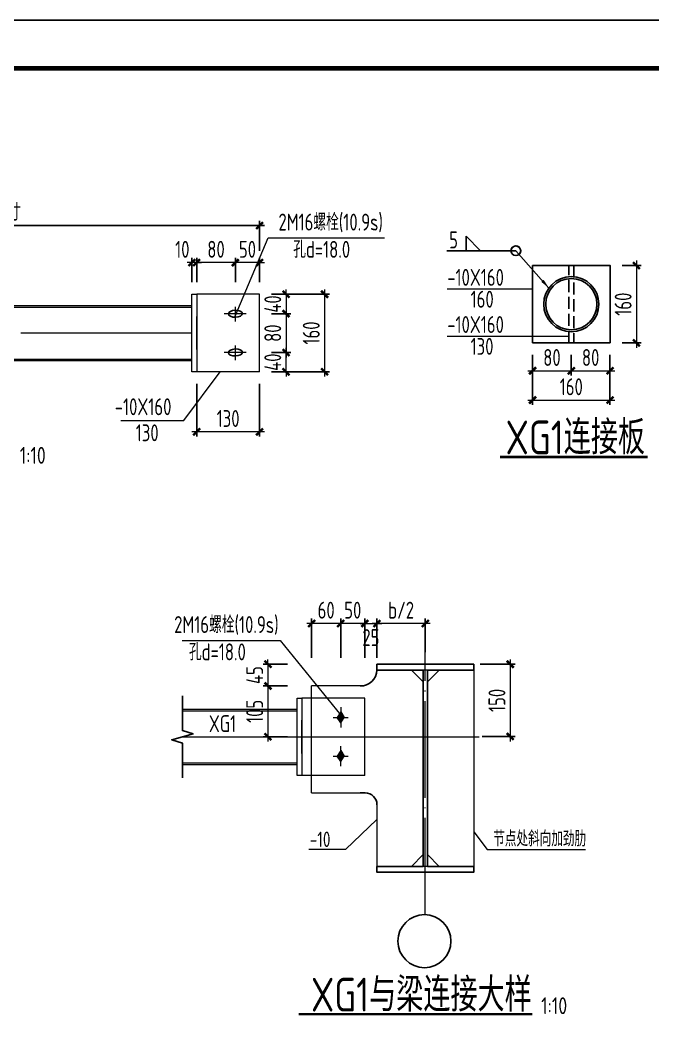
# Model space of a CAD drawing. Extents: x -2746917 to -971774, y -3334247 to -3250358.
# Drawn here: x -1848530 to -1835444, y -3294861 to -3274173 of the extents above; entities that cross this region are included whole.
import ezdxf
from ezdxf.enums import TextEntityAlignment as Align

# ---------------------------------------------------------------- set-up
doc = ezdxf.new("R2010")
doc.units = 0
doc.header["$LTSCALE"] = 1000
doc.header["$MEASUREMENT"] = 0
doc.header["$PDMODE"] = 35
for name, pattern in [('2', [16, 12.5, -1.5, 0.5, -1.5]), ('DASH', [0.35, 0.25, -0.1]), ('DASHDOTX2', [50.8, 25.4, -12.7, 0, -12.7]), ('DOTE', [2.42, 2, -0.2, 0.02, -0.2])]:
    doc.linetypes.add(name, pattern=pattern)
doc.layers.get('0').update_dxf_attribs({"linetype": 'CONTINUOUS'})
doc.layers.get('Defpoints').update_dxf_attribs({"linetype": 'CONTINUOUS'})
for name, color, linetype in [('AXIS', 253, 'DOTE'), ('COLU', 7, 'CONTINUOUS'), ('DIM', 3, 'CONTINUOUS'), ('JC', 7, 'CONTINUOUS'), ('NUM', 7, 'CONTINUOUS'), ('PUB_TITLE', 4, 'CONTINUOUS'), ('TEXT', 7, 'CONTINUOUS'), ('THIN', 7, 'CONTINUOUS'), ('WELD', 7, 'CONTINUOUS'), ('轴线', 253, '2')]:
    doc.layers.add(name, color=color, linetype=linetype)
doc.layers.add('yichutu', color=7, linetype='CONTINUOUS', true_color=0xffffff, plot=False)
doc.layers.add('系杆支撑', color=2, linetype='CONTINUOUS', lineweight=25)
doc.styles.add('TSSD_Dimension', font='tssdeng.shx', dxfattribs={"width": 0.75, "bigfont": 'Hztxt.shx'})
doc.styles.add('TSSD_Label', font='tssdeng.shx', dxfattribs={"width": 0.75, "bigfont": 'hztxt.shx'})
doc.styles.add('TSSD_Rein', font='Tssdeng.shx', dxfattribs={"width": 0.75, "bigfont": 'hztxt.shx'})
doc.dimstyles.new('TSSD_10_100', dxfattribs={"dimtxt": 350, "dimasz": 100, "dimexe": 100, "dimexo": 250, "dimgap": 100, "dimtad": 1, "dimdec": 0, "dimlfac": 0.1, "dimzin": 0, "dimdsep": 46, "dimtxsty": 'TSSD_Dimension', "dimblk": 'ARCHTICK', "dimcen": 0, "dimdle": 100, "dimclrt": 7, "dimadec": 0, "dimazin": 0, "dimtfac": 1, "dimtdec": 0, "dimtix": 1, "dimtmove": 2, "dimatfit": 3, "dimldrblk": 'ARCHTICK', "dimfxl": 1, "dimtolj": 1, "dimtzin": 0, "dimlwd": 5, "dimarcsym": 0})
doc.dimstyles.new('TSSD_200_100', dxfattribs={"dimtxt": 350, "dimasz": 100, "dimexe": 100, "dimexo": 250, "dimgap": 100, "dimtad": 1, "dimdec": 0, "dimlfac": 2, "dimzin": 0, "dimdsep": 46, "dimtxsty": 'TSSD_Dimension', "dimblk": 'ARCHTICK', "dimcen": 0, "dimdle": 100, "dimclrt": 7, "dimadec": 0, "dimazin": 0, "dimtfac": 1, "dimtdec": 0, "dimtix": 1, "dimtmove": 2, "dimatfit": 3, "dimfxl": 1, "dimtolj": 1, "dimtzin": 0, "dimarcsym": 0})
doc.dimstyles.new('TSSD_LEADER_STYLE_200.0', dxfattribs={"dimtxt": 700, "dimasz": 200, "dimexe": 200, "dimexo": 500, "dimgap": 0.09, "dimtad": 0, "dimtih": 1, "dimtoh": 1, "dimdec": 4, "dimzin": 0, "dimdsep": 46, "dimtxsty": 'Standard', "dimcen": 0.09, "dimdle": 200, "dimclrt": 7, "dimadec": 0, "dimazin": 0, "dimtfac": 1, "dimtdec": 4, "dimtofl": 0, "dimtmove": 0, "dimatfit": 3, "dimfxl": 1, "dimtolj": 1, "dimtzin": 0, "dimarcsym": 0})

# ---------------------------------------------------------------- blocks, each defined once
blk = doc.blocks.new('_ArchTick')
at = {"color": 0, "const_width": 0.5}
blk.add_lwpolyline([(-0.71, -0.71), (0.71, 0.71)], dxfattribs=at)
blk = doc.blocks.new('*D2917')
at = {"layer": 'Defpoints', "color": 0}
for p in [(-1844878, -3281451), (-1843578, -3281451), (-1844878, -3282693)]:
    blk.add_point(p, dxfattribs=at)
at = {"layer": 'DIM', "color": 0, "lineweight": -2}
for p, q in [((-1844878, -3281701), (-1844878, -3282793)), ((-1843578, -3281701), (-1843578, -3282793))]:
    blk.add_line(p, q, dxfattribs=at)
at = {"layer": 'DIM', "color": 0, "lineweight": 5}
blk.add_line((-1843478, -3282693), (-1844978, -3282693), dxfattribs=at)
at = {"layer": 'DIM', "color": 0, "lineweight": 5, "xscale": 100, "yscale": 100, "zscale": 100, "rotation": 180}
blk.add_blockref('_ArchTick', (-1844878, -3282693), dxfattribs=at)
at = {"layer": 'DIM', "color": 0, "lineweight": 5, "xscale": 100, "yscale": 100, "zscale": 100}
blk.add_blockref('_ArchTick', (-1843578, -3282693), dxfattribs=at)
at = {"layer": 'DIM', "color": 7, "lineweight": 9, "insert": (-1844228, -3282418), "char_height": 350, "attachment_point": 5, "style": 'TSSD_Dimension'}
blk.add_mtext('\\A1;130', dxfattribs=at)
blk = doc.blocks.new('*D2890')
at = {"layer": 'Defpoints', "color": 0}
for p in [(-1844977, -3279192), (-1844977, -3279847), (-1844878, -3279847)]:
    blk.add_point(p, dxfattribs=at)
at = {"layer": 'DIM', "color": 0, "lineweight": 5}
for p, q in [((-1844977, -3279192), (-1845077, -3279192)), ((-1844878, -3279192), (-1844977, -3279192)), ((-1844878, -3279192), (-1844778, -3279192))]:
    blk.add_line(p, q, dxfattribs=at)
at = {"layer": 'DIM', "color": 0, "lineweight": -2}
for p, q in [((-1844977, -3279597), (-1844977, -3279092)), ((-1844878, -3279597), (-1844878, -3279092))]:
    blk.add_line(p, q, dxfattribs=at)
at = {"layer": 'DIM', "color": 0, "lineweight": 5, "xscale": 100, "yscale": 100, "zscale": 100}
blk.add_blockref('_ArchTick', (-1844977, -3279192), dxfattribs=at)
at = {"layer": 'DIM', "color": 0, "lineweight": 5, "xscale": 100, "yscale": 100, "zscale": 100, "rotation": 180}
blk.add_blockref('_ArchTick', (-1844878, -3279192), dxfattribs=at)
at = {"layer": 'DIM', "color": 7, "lineweight": 9, "insert": (-1845175, -3278917), "char_height": 350, "attachment_point": 5, "style": 'TSSD_Dimension'}
blk.add_mtext('\\A1;10', dxfattribs=at)
blk = doc.blocks.new('*D2891')
at = {"layer": 'Defpoints', "color": 0}
for p in [(-1844078, -3279192), (-1844078, -3279847), (-1843578, -3279847)]:
    blk.add_point(p, dxfattribs=at)
at = {"layer": 'DIM', "color": 0, "lineweight": 5}
for p, q in [((-1844078, -3279192), (-1844178, -3279192)), ((-1843578, -3279192), (-1844078, -3279192)), ((-1843578, -3279192), (-1843478, -3279192))]:
    blk.add_line(p, q, dxfattribs=at)
at = {"layer": 'DIM', "color": 0, "lineweight": -2}
for p, q in [((-1844078, -3279597), (-1844078, -3279092)), ((-1843578, -3279597), (-1843578, -3279092))]:
    blk.add_line(p, q, dxfattribs=at)
at = {"layer": 'DIM', "color": 0, "lineweight": 5, "xscale": 100, "yscale": 100, "zscale": 100}
blk.add_blockref('_ArchTick', (-1844078, -3279192), dxfattribs=at)
at = {"layer": 'DIM', "color": 0, "lineweight": 5, "xscale": 100, "yscale": 100, "zscale": 100, "rotation": 180}
blk.add_blockref('_ArchTick', (-1843578, -3279192), dxfattribs=at)
at = {"layer": 'DIM', "color": 7, "lineweight": 9, "insert": (-1843828, -3278917), "char_height": 350, "attachment_point": 5, "style": 'TSSD_Dimension'}
blk.add_mtext('\\A1;50', dxfattribs=at)
blk = doc.blocks.new('*D2892')
at = {"layer": 'Defpoints', "color": 0}
for p in [(-1844878, -3279192), (-1844878, -3279847), (-1844078, -3279847)]:
    blk.add_point(p, dxfattribs=at)
at = {"layer": 'DIM', "color": 0, "lineweight": 5}
blk.add_line((-1843978, -3279192), (-1844978, -3279192), dxfattribs=at)
at = {"layer": 'DIM', "color": 0, "lineweight": -2}
for p, q in [((-1844878, -3279597), (-1844878, -3279092)), ((-1844078, -3279597), (-1844078, -3279092))]:
    blk.add_line(p, q, dxfattribs=at)
at = {"layer": 'DIM', "color": 0, "lineweight": 5, "xscale": 100, "yscale": 100, "zscale": 100, "rotation": 180}
blk.add_blockref('_ArchTick', (-1844878, -3279192), dxfattribs=at)
at = {"layer": 'DIM', "color": 0, "lineweight": 5, "xscale": 100, "yscale": 100, "zscale": 100}
blk.add_blockref('_ArchTick', (-1844078, -3279192), dxfattribs=at)
at = {"layer": 'DIM', "color": 7, "lineweight": 9, "insert": (-1844478, -3278917), "char_height": 350, "attachment_point": 5, "style": 'TSSD_Dimension'}
blk.add_mtext('\\A1;80', dxfattribs=at)
blk = doc.blocks.new('*D2893')
at = {"layer": 'Defpoints', "color": 0}
for p in [(-1843578, -3278425), (-1854759, -3279192), (-1843578, -3279202)]:
    blk.add_point(p, dxfattribs=at)
at = {"layer": 'DIM', "color": 0, "lineweight": -2}
for p, q in [((-1854859, -3278425), (-1843478, -3278425)), ((-1854759, -3278942), (-1854759, -3278325)), ((-1843578, -3278952), (-1843578, -3278325))]:
    blk.add_line(p, q, dxfattribs=at)
at = {"layer": 'DIM', "color": 0, "lineweight": -2, "xscale": 100, "yscale": 100, "zscale": 100, "rotation": 180}
blk.add_blockref('_ArchTick', (-1854759, -3278425), dxfattribs=at)
at = {"layer": 'DIM', "color": 0, "lineweight": -2, "xscale": 100, "yscale": 100, "zscale": 100}
blk.add_blockref('_ArchTick', (-1843578, -3278425), dxfattribs=at)
at = {"layer": 'DIM', "color": 7, "lineweight": 9, "insert": (-1849168, -3278150), "char_height": 350, "attachment_point": 5, "style": 'TSSD_Dimension'}
blk.add_mtext('\\A1;按实际尺寸', dxfattribs=at)
blk = doc.blocks.new('*D2897')
at = {"layer": 'Defpoints', "color": 0}
for p in [(-1843582, -3281054), (-1843030, -3281054), (-1843582, -3281451)]:
    blk.add_point(p, dxfattribs=at)
at = {"layer": 'DIM', "color": 0, "lineweight": -2}
for p, q in [((-1843332, -3281054), (-1842930, -3281054)), ((-1843332, -3281451), (-1842930, -3281451))]:
    blk.add_line(p, q, dxfattribs=at)
at = {"layer": 'DIM', "color": 0, "lineweight": 5}
for p, q in [((-1843030, -3281054), (-1843030, -3280954)), ((-1843030, -3281451), (-1843030, -3281054)), ((-1843030, -3281451), (-1843030, -3281551))]:
    blk.add_line(p, q, dxfattribs=at)
at = {"layer": 'DIM', "color": 0, "lineweight": 5, "xscale": 100, "yscale": 100, "zscale": 100}
for p, rotation in [((-1843030, -3281054), 270), ((-1843030, -3281451), 90)]:
    blk.add_blockref('_ArchTick', p, dxfattribs=dict(at, rotation=rotation))
at = {"layer": 'DIM', "color": 7, "lineweight": 9, "insert": (-1843305, -3281253), "char_height": 350, "attachment_point": 5, "rotation": 90, "style": 'TSSD_Dimension'}
blk.add_mtext('\\A1;40', dxfattribs=at)
blk = doc.blocks.new('*D2898')
at = {"layer": 'Defpoints', "color": 0}
for p in [(-1843582, -3279847), (-1843582, -3280250), (-1843030, -3280250)]:
    blk.add_point(p, dxfattribs=at)
at = {"layer": 'DIM', "color": 0, "lineweight": -2}
for p, q in [((-1843332, -3279847), (-1842930, -3279847)), ((-1843332, -3280250), (-1842930, -3280250))]:
    blk.add_line(p, q, dxfattribs=at)
at = {"layer": 'DIM', "color": 0, "lineweight": 5}
for p, q in [((-1843030, -3279847), (-1843030, -3279747)), ((-1843030, -3279847), (-1843030, -3280250)), ((-1843030, -3280250), (-1843030, -3280350))]:
    blk.add_line(p, q, dxfattribs=at)
at = {"layer": 'DIM', "color": 0, "lineweight": 5, "xscale": 100, "yscale": 100, "zscale": 100}
for p, rotation in [((-1843030, -3279847), 270), ((-1843030, -3280250), 90)]:
    blk.add_blockref('_ArchTick', p, dxfattribs=dict(at, rotation=rotation))
at = {"layer": 'DIM', "color": 7, "lineweight": 9, "insert": (-1843305, -3280049), "char_height": 350, "attachment_point": 5, "rotation": 90, "style": 'TSSD_Dimension'}
blk.add_mtext('\\A1;40', dxfattribs=at)
blk = doc.blocks.new('*D2899')
at = {"layer": 'Defpoints', "color": 0}
for p in [(-1843582, -3279847), (-1843582, -3281451), (-1842234, -3281451)]:
    blk.add_point(p, dxfattribs=at)
at = {"layer": 'DIM', "color": 0, "lineweight": -2}
for p, q in [((-1843332, -3279847), (-1842134, -3279847)), ((-1843332, -3281451), (-1842134, -3281451))]:
    blk.add_line(p, q, dxfattribs=at)
at = {"layer": 'DIM', "color": 0, "lineweight": 5}
blk.add_line((-1842234, -3279747), (-1842234, -3281551), dxfattribs=at)
at = {"layer": 'DIM', "color": 0, "lineweight": 5, "xscale": 100, "yscale": 100, "zscale": 100}
for p, rotation in [((-1842234, -3279847), 90), ((-1842234, -3281451), 270)]:
    blk.add_blockref('_ArchTick', p, dxfattribs=dict(at, rotation=rotation))
at = {"layer": 'DIM', "color": 7, "insert": (-1842509, -3280649), "char_height": 350, "attachment_point": 5, "rotation": 90, "style": 'TSSD_Dimension'}
blk.add_mtext('\\A1;160', dxfattribs=at)
blk = doc.blocks.new('*D2900')
at = {"layer": 'Defpoints', "color": 0}
for p in [(-1843332, -3280250), (-1843332, -3281054), (-1843030, -3281054)]:
    blk.add_point(p, dxfattribs=at)
at = {"layer": 'DIM', "color": 0, "lineweight": -2}
for p, q in [((-1843082, -3280250), (-1842930, -3280250)), ((-1843082, -3281054), (-1842930, -3281054))]:
    blk.add_line(p, q, dxfattribs=at)
at = {"layer": 'DIM', "color": 0, "lineweight": 5}
blk.add_line((-1843030, -3280150), (-1843030, -3281154), dxfattribs=at)
at = {"layer": 'DIM', "color": 0, "lineweight": 5, "xscale": 100, "yscale": 100, "zscale": 100}
for p, rotation in [((-1843030, -3280250), 90), ((-1843030, -3281054), 270)]:
    blk.add_blockref('_ArchTick', p, dxfattribs=dict(at, rotation=rotation))
at = {"layer": 'DIM', "color": 7, "insert": (-1843305, -3280652), "char_height": 350, "attachment_point": 5, "rotation": 90, "style": 'TSSD_Dimension'}
blk.add_mtext('\\A1;80', dxfattribs=at)
blk = doc.blocks.new('*D2901')
at = {"layer": 'Defpoints', "color": 0, "ltscale": 1.5}
for p in [(-1837933, -3280852), (-1837133, -3280852), (-1837133, -3281430)]:
    blk.add_point(p, dxfattribs=at)
at = {"layer": 'DIM', "color": 0, "lineweight": -2, "ltscale": 1.5}
for p, q in [((-1837933, -3281102), (-1837933, -3281530)), ((-1837133, -3281102), (-1837133, -3281530))]:
    blk.add_line(p, q, dxfattribs=at)
at = {"layer": 'DIM', "color": 0, "lineweight": 5, "ltscale": 1.5}
blk.add_line((-1838033, -3281430), (-1837033, -3281430), dxfattribs=at)
at = {"layer": 'DIM', "color": 0, "lineweight": 5, "ltscale": 1.5, "xscale": 100, "yscale": 100, "zscale": 100, "rotation": 180}
blk.add_blockref('_ArchTick', (-1837933, -3281430), dxfattribs=at)
at = {"layer": 'DIM', "color": 0, "lineweight": 5, "ltscale": 1.5, "xscale": 100, "yscale": 100, "zscale": 100}
blk.add_blockref('_ArchTick', (-1837133, -3281430), dxfattribs=at)
at = {"layer": 'DIM', "color": 7, "ltscale": 1.5, "insert": (-1837533, -3281155), "char_height": 350, "attachment_point": 5, "style": 'TSSD_Dimension'}
blk.add_mtext('\\A1;80', dxfattribs=at)
blk = doc.blocks.new('*D2902')
at = {"layer": 'Defpoints', "color": 0, "ltscale": 1.5}
for p in [(-1837133, -3280852), (-1836333, -3280852), (-1836333, -3281430)]:
    blk.add_point(p, dxfattribs=at)
at = {"layer": 'DIM', "color": 0, "lineweight": -2, "ltscale": 1.5}
for p, q in [((-1837133, -3281102), (-1837133, -3281530)), ((-1836333, -3281102), (-1836333, -3281530))]:
    blk.add_line(p, q, dxfattribs=at)
at = {"layer": 'DIM', "color": 0, "lineweight": 5, "ltscale": 1.5}
blk.add_line((-1837233, -3281430), (-1836233, -3281430), dxfattribs=at)
at = {"layer": 'DIM', "color": 0, "lineweight": 5, "ltscale": 1.5, "xscale": 100, "yscale": 100, "zscale": 100, "rotation": 180}
blk.add_blockref('_ArchTick', (-1837133, -3281430), dxfattribs=at)
at = {"layer": 'DIM', "color": 0, "lineweight": 5, "ltscale": 1.5, "xscale": 100, "yscale": 100, "zscale": 100}
blk.add_blockref('_ArchTick', (-1836333, -3281430), dxfattribs=at)
at = {"layer": 'DIM', "color": 7, "ltscale": 1.5, "insert": (-1836733, -3281155), "char_height": 350, "attachment_point": 5, "style": 'TSSD_Dimension'}
blk.add_mtext('\\A1;80', dxfattribs=at)
blk = doc.blocks.new('*D2903')
at = {"layer": 'Defpoints', "color": 0, "ltscale": 1.5}
for p in [(-1836333, -3279252), (-1836333, -3280852), (-1835786, -3280852)]:
    blk.add_point(p, dxfattribs=at)
at = {"layer": 'DIM', "color": 0, "lineweight": -2, "ltscale": 1.5}
for p, q in [((-1836083, -3279252), (-1835686, -3279252)), ((-1836083, -3280852), (-1835686, -3280852))]:
    blk.add_line(p, q, dxfattribs=at)
at = {"layer": 'DIM', "color": 0, "lineweight": 5, "ltscale": 1.5}
blk.add_line((-1835786, -3279152), (-1835786, -3280952), dxfattribs=at)
at = {"layer": 'DIM', "color": 0, "lineweight": 5, "ltscale": 1.5, "xscale": 100, "yscale": 100, "zscale": 100}
for p, rotation in [((-1835786, -3279252), 90), ((-1835786, -3280852), 270)]:
    blk.add_blockref('_ArchTick', p, dxfattribs=dict(at, rotation=rotation))
at = {"layer": 'DIM', "color": 7, "ltscale": 1.5, "insert": (-1836061, -3280052), "char_height": 350, "attachment_point": 5, "rotation": 90, "style": 'TSSD_Dimension'}
blk.add_mtext('\\A1;160', dxfattribs=at)
blk = doc.blocks.new('*D2904')
at = {"layer": 'Defpoints', "color": 0, "ltscale": 1.5}
for p in [(-1837933, -3280852), (-1836333, -3280852), (-1836333, -3282036)]:
    blk.add_point(p, dxfattribs=at)
at = {"layer": 'DIM', "color": 0, "lineweight": -2, "ltscale": 1.5}
for p, q in [((-1837933, -3281102), (-1837933, -3282136)), ((-1836333, -3281102), (-1836333, -3282136))]:
    blk.add_line(p, q, dxfattribs=at)
at = {"layer": 'DIM', "color": 0, "lineweight": 5, "ltscale": 1.5}
blk.add_line((-1838033, -3282036), (-1836233, -3282036), dxfattribs=at)
at = {"layer": 'DIM', "color": 0, "lineweight": 5, "ltscale": 1.5, "xscale": 100, "yscale": 100, "zscale": 100, "rotation": 180}
blk.add_blockref('_ArchTick', (-1837933, -3282036), dxfattribs=at)
at = {"layer": 'DIM', "color": 0, "lineweight": 5, "ltscale": 1.5, "xscale": 100, "yscale": 100, "zscale": 100}
blk.add_blockref('_ArchTick', (-1836333, -3282036), dxfattribs=at)
at = {"layer": 'DIM', "color": 7, "ltscale": 1.5, "insert": (-1837133, -3281761), "char_height": 350, "attachment_point": 5, "style": 'TSSD_Dimension'}
blk.add_mtext('\\A1;160', dxfattribs=at)
blk = doc.blocks.new('_WELD003')
at = {"color": 0, "linetype": 'ByBlock'}
blk.add_circle((0, 0), 0.5, dxfattribs=at)
blk = doc.blocks.new('_WELD004')
at = {"color": 0, "linetype": 'ByBlock'}
for p, q in [((0, 1), (1, 0)), ((0, 0), (0, 1))]:
    blk.add_line(p, q, dxfattribs=at)
blk = doc.blocks.new('*D2910')
at = {"layer": 'Defpoints', "color": 0}
for p in [(-1839268, -3287501), (-1839225, -3288997), (-1838395, -3288997)]:
    blk.add_point(p, dxfattribs=at)
at = {"layer": 'DIM', "color": 0, "lineweight": -2}
for p, q in [((-1839018, -3287501), (-1838295, -3287501)), ((-1838975, -3288997), (-1838295, -3288997))]:
    blk.add_line(p, q, dxfattribs=at)
at = {"layer": 'DIM', "color": 0, "lineweight": 5}
blk.add_line((-1838395, -3287401), (-1838395, -3289097), dxfattribs=at)
at = {"layer": 'DIM', "color": 0, "lineweight": 5, "xscale": 100, "yscale": 100, "zscale": 100}
for p, rotation in [((-1838395, -3287501), 90), ((-1838395, -3288997), 270)]:
    blk.add_blockref('_ArchTick', p, dxfattribs=dict(at, rotation=rotation))
at = {"layer": 'DIM', "color": 7, "lineweight": 9, "insert": (-1838670, -3288249), "char_height": 350, "attachment_point": 5, "rotation": 90, "style": 'TSSD_Dimension'}
blk.add_mtext('\\A1;150', dxfattribs=at)
blk = doc.blocks.new('A$C20631E0D')
at = {"layer": '系杆支撑'}
h = blk.add_hatch(color=256, dxfattribs=at)
h.paths.add_polyline_path([(-18, 103), (-88, -12), (-18, -12)])
h.paths.add_polyline_path([(11, 56), (-18, 103), (-18, -6)])
h.paths.add_polyline_path([(11, 56), (-18, -6), (-18, -12), (53, -12)])
h.paths.add_polyline_path([(53, -12), (-18, -12), (-18, -126)])
h.paths.add_polyline_path([(-18, -12), (-88, -12), (-18, -126)])
at = {"layer": '系杆支撑', "lineweight": 5}
for p, q in [((-18, 103), (-88, -12)), ((-18, 197), (-18, -220)), ((-18, 103), (53, -12)), ((-171, -12), (136, -12)), ((-18, -126), (-88, -12)), ((-18, -126), (53, -12))]:
    blk.add_line(p, q, dxfattribs=at)
blk = doc.blocks.new('*D2911')
at = {"layer": 'Defpoints', "color": 0, "ltscale": 1.5}
for p in [(-1842750, -3287501), (-1843404, -3287951), (-1842750, -3287951)]:
    blk.add_point(p, dxfattribs=at)
at = {"layer": 'DIM', "color": 0, "lineweight": -2, "ltscale": 1.5}
for p, q in [((-1843000, -3287501), (-1843504, -3287501)), ((-1843000, -3287951), (-1843504, -3287951))]:
    blk.add_line(p, q, dxfattribs=at)
at = {"layer": 'DIM', "color": 0, "lineweight": 5, "ltscale": 1.5}
for p, q in [((-1843404, -3287501), (-1843404, -3287401)), ((-1843404, -3287501), (-1843404, -3287951)), ((-1843404, -3287951), (-1843404, -3288051))]:
    blk.add_line(p, q, dxfattribs=at)
at = {"layer": 'DIM', "color": 0, "lineweight": 5, "ltscale": 1.5, "xscale": 100, "yscale": 100, "zscale": 100}
for p, rotation in [((-1843404, -3287501), 270), ((-1843404, -3287951), 90)]:
    blk.add_blockref('_ArchTick', p, dxfattribs=dict(at, rotation=rotation))
at = {"layer": 'DIM', "color": 7, "ltscale": 1.5, "insert": (-1843679, -3287726), "char_height": 350, "attachment_point": 5, "rotation": 90, "style": 'TSSD_Dimension'}
blk.add_mtext('\\A1;45', dxfattribs=at)
blk = doc.blocks.new('*D2912')
at = {"layer": 'Defpoints', "color": 0, "ltscale": 1.5}
for p in [(-1842750, -3287951), (-1843404, -3289001), (-1842750, -3289001)]:
    blk.add_point(p, dxfattribs=at)
at = {"layer": 'DIM', "color": 0, "lineweight": -2, "ltscale": 1.5}
for p, q in [((-1843000, -3287951), (-1843504, -3287951)), ((-1843000, -3289001), (-1843504, -3289001))]:
    blk.add_line(p, q, dxfattribs=at)
at = {"layer": 'DIM', "color": 0, "lineweight": 5, "ltscale": 1.5}
blk.add_line((-1843404, -3287851), (-1843404, -3289101), dxfattribs=at)
at = {"layer": 'DIM', "color": 0, "lineweight": 5, "ltscale": 1.5, "xscale": 100, "yscale": 100, "zscale": 100}
for p, rotation in [((-1843404, -3287951), 90), ((-1843404, -3289001), 270)]:
    blk.add_blockref('_ArchTick', p, dxfattribs=dict(at, rotation=rotation))
at = {"layer": 'DIM', "color": 7, "ltscale": 1.5, "insert": (-1843679, -3288476), "char_height": 350, "attachment_point": 5, "rotation": 90, "style": 'TSSD_Dimension'}
blk.add_mtext('\\A1;105', dxfattribs=at)
blk = doc.blocks.new('*D2913')
at = {"layer": 'Defpoints', "color": 0, "ltscale": 1.5}
for p in [(-1841151, -3286658), (-1841151, -3287501), (-1840151, -3287501)]:
    blk.add_point(p, dxfattribs=at)
at = {"layer": 'DIM', "color": 0, "lineweight": 5, "ltscale": 1.5}
blk.add_line((-1840051, -3286658), (-1841251, -3286658), dxfattribs=at)
at = {"layer": 'DIM', "color": 0, "lineweight": -2, "ltscale": 1.5}
for p, q in [((-1841151, -3287251), (-1841151, -3286558)), ((-1840151, -3287251), (-1840151, -3286558))]:
    blk.add_line(p, q, dxfattribs=at)
at = {"layer": 'DIM', "color": 0, "lineweight": 5, "ltscale": 1.5, "xscale": 100, "yscale": 100, "zscale": 100, "rotation": 180}
blk.add_blockref('_ArchTick', (-1841151, -3286658), dxfattribs=at)
at = {"layer": 'DIM', "color": 0, "lineweight": 5, "ltscale": 1.5, "xscale": 100, "yscale": 100, "zscale": 100}
blk.add_blockref('_ArchTick', (-1840151, -3286658), dxfattribs=at)
at = {"layer": 'DIM', "color": 7, "ltscale": 1.5, "insert": (-1840651, -3286383), "char_height": 350, "attachment_point": 5, "style": 'TSSD_Dimension'}
blk.add_mtext('\\A1;b/2', dxfattribs=at)
blk = doc.blocks.new('*D2914')
at = {"layer": 'Defpoints', "color": 0, "ltscale": 1.5}
for p in [(-1841151, -3286658), (-1841401, -3287621), (-1841151, -3287621)]:
    blk.add_point(p, dxfattribs=at)
at = {"layer": 'DIM', "color": 0, "lineweight": 5, "ltscale": 1.5}
blk.add_line((-1841501, -3286658), (-1841051, -3286658), dxfattribs=at)
at = {"layer": 'DIM', "color": 0, "lineweight": -2, "ltscale": 1.5}
for p, q in [((-1841401, -3287371), (-1841401, -3286558)), ((-1841151, -3287371), (-1841151, -3286558))]:
    blk.add_line(p, q, dxfattribs=at)
at = {"layer": 'DIM', "color": 0, "lineweight": 5, "ltscale": 1.5, "xscale": 100, "yscale": 100, "zscale": 100, "rotation": 180}
blk.add_blockref('_ArchTick', (-1841401, -3286658), dxfattribs=at)
at = {"layer": 'DIM', "color": 0, "lineweight": 5, "ltscale": 1.5, "xscale": 100, "yscale": 100, "zscale": 100}
blk.add_blockref('_ArchTick', (-1841151, -3286658), dxfattribs=at)
at = {"layer": 'DIM', "color": 7, "ltscale": 1.5, "insert": (-1841276, -3286950), "char_height": 350, "attachment_point": 5, "style": 'TSSD_Dimension'}
blk.add_mtext('\\A1;25', dxfattribs=at)
blk = doc.blocks.new('*D2915')
at = {"layer": 'Defpoints', "color": 0, "ltscale": 1.5}
for p in [(-1841901, -3286658), (-1841901, -3287621), (-1841401, -3287621)]:
    blk.add_point(p, dxfattribs=at)
at = {"layer": 'DIM', "color": 0, "lineweight": 5, "ltscale": 1.5}
for p, q in [((-1841901, -3286658), (-1842001, -3286658)), ((-1841401, -3286658), (-1841901, -3286658)), ((-1841401, -3286658), (-1841301, -3286658))]:
    blk.add_line(p, q, dxfattribs=at)
at = {"layer": 'DIM', "color": 0, "lineweight": -2, "ltscale": 1.5}
for p, q in [((-1841901, -3287371), (-1841901, -3286558)), ((-1841401, -3287371), (-1841401, -3286558))]:
    blk.add_line(p, q, dxfattribs=at)
at = {"layer": 'DIM', "color": 0, "lineweight": 5, "ltscale": 1.5, "xscale": 100, "yscale": 100, "zscale": 100}
blk.add_blockref('_ArchTick', (-1841901, -3286658), dxfattribs=at)
at = {"layer": 'DIM', "color": 0, "lineweight": 5, "ltscale": 1.5, "xscale": 100, "yscale": 100, "zscale": 100, "rotation": 180}
blk.add_blockref('_ArchTick', (-1841401, -3286658), dxfattribs=at)
at = {"layer": 'DIM', "color": 7, "ltscale": 1.5, "insert": (-1841651, -3286383), "char_height": 350, "attachment_point": 5, "style": 'TSSD_Dimension'}
blk.add_mtext('\\A1;50', dxfattribs=at)
blk = doc.blocks.new('*D2916')
at = {"layer": 'Defpoints', "color": 0, "ltscale": 1.5}
for p in [(-1842501, -3286658), (-1842501, -3287621), (-1841901, -3287621)]:
    blk.add_point(p, dxfattribs=at)
at = {"layer": 'DIM', "color": 0, "lineweight": 5, "ltscale": 1.5}
blk.add_line((-1841801, -3286658), (-1842601, -3286658), dxfattribs=at)
at = {"layer": 'DIM', "color": 0, "lineweight": -2, "ltscale": 1.5}
for p, q in [((-1842501, -3287371), (-1842501, -3286558)), ((-1841901, -3287371), (-1841901, -3286558))]:
    blk.add_line(p, q, dxfattribs=at)
at = {"layer": 'DIM', "color": 0, "lineweight": 5, "ltscale": 1.5, "xscale": 100, "yscale": 100, "zscale": 100, "rotation": 180}
blk.add_blockref('_ArchTick', (-1842501, -3286658), dxfattribs=at)
at = {"layer": 'DIM', "color": 0, "lineweight": 5, "ltscale": 1.5, "xscale": 100, "yscale": 100, "zscale": 100}
blk.add_blockref('_ArchTick', (-1841901, -3286658), dxfattribs=at)
at = {"layer": 'DIM', "color": 7, "ltscale": 1.5, "insert": (-1842201, -3286383), "char_height": 350, "attachment_point": 5, "style": 'TSSD_Dimension'}
blk.add_mtext('\\A1;60', dxfattribs=at)
blk = doc.blocks.new('yct-743-420-74300-42000-100-2002.0')
at = {"layer": 'yichutu', "color": 7, "true_color": 0xffffff}
blk.add_lwpolyline([(0, 0), (0, 42000), (74300, 42000), (74300, 0)], close=True, dxfattribs=at)
blk = doc.blocks.new('A$C6B365CFD')
at = {"layer": 'PUB_TITLE'}
blk.add_lwpolyline([(-70467, -17093), (-70467, 24907), (3833, 24907), (3833, -17093)], close=True, dxfattribs=at)
at = {"layer": 'PUB_TITLE', "const_width": 100}
blk.add_lwpolyline([(2833, -16093), (2833, 23907), (-69753, 23907), (-69753, -16093), (2833, -16093)], dxfattribs=at)

msp = doc.modelspace()

# ---------------------------------------------------------------- linework, layer by layer
at = {"color": 4, "lineweight": 5}
for p, q in [((-1844976.6, -3281451.35), (-1844976.6, -3279847.44)), ((-1844976.6, -3279847.44), (-1844877.9, -3279847.44)), ((-1843577.9, -3279847.44), (-1844877.9, -3279847.44)), ((-1844877.9, -3279847.44), (-1844877.9, -3281451.35)), ((-1843577.9, -3281451.35), (-1843577.9, -3279847.44)), ((-1853353.08, -3280079.4), (-1844976.6, -3280079.4)), ((-1853353.08, -3280111.37), (-1844976.6, -3280111.37)), ((-1844877.9, -3280990.97), (-1844877.9, -3280303.81)), ((-1844877.9, -3280990.97), (-1844877.9, -3280303.81)), ((-1853353.08, -3281187.42), (-1844976.6, -3281187.42)), ((-1853353.08, -3281219.4), (-1844976.6, -3281219.4)), ((-1844874.26, -3281451.35), (-1844976.6, -3281451.35)), ((-1843577.9, -3281451.35), (-1844874.26, -3281451.35)), ((-1841150.91, -3287621.22), (-1841150.91, -3287595.72)), ((-1840194.12, -3287865.7), (-1840438.59, -3287621.22)), ((-1840107.44, -3287621.22), (-1840194.12, -3287621.22)), ((-1840107.44, -3287865.7), (-1839862.96, -3287621.22)), ((-1839150.64, -3287621.22), (-1839150.64, -3291732.39)), ((-1842500.78, -3290162.76), (-1842500.78, -3287951.2)), ((-1841500.78, -3287951.2), (-1842500.78, -3287951.2)), ((-1842799.47, -3289805.35), (-1842799.47, -3288201.43)), ((-1842799.47, -3288201.43), (-1842700.78, -3288201.43)), ((-1841400.78, -3288201.43), (-1842700.78, -3288201.43)), ((-1842700.78, -3288201.43), (-1842700.78, -3289805.35)), ((-1841400.78, -3289805.35), (-1841400.78, -3288201.43)), ((-1845173.22, -3288433.39), (-1842799.47, -3288433.39)), ((-1845173.22, -3288465.37), (-1842799.47, -3288465.37)), ((-1842700.78, -3289344.96), (-1842700.78, -3288657.8)), ((-1842700.78, -3289344.96), (-1842700.78, -3288657.8)), ((-1845173.22, -3289541.42), (-1842799.47, -3289541.42)), ((-1845173.22, -3289573.39), (-1842799.47, -3289573.39)), ((-1842697.13, -3289805.35), (-1842799.47, -3289805.35)), ((-1841400.78, -3289805.35), (-1842697.13, -3289805.35)), ((-1842500.78, -3290162.76), (-1841500.78, -3290162.76)), ((-1841150.91, -3290407.21), (-1841150.91, -3291732.39)), ((-1840194.12, -3291439.87), (-1840438.59, -3291684.35)), ((-1840107.44, -3291439.87), (-1839862.96, -3291684.35)), ((-1840107.44, -3291684.35), (-1840194.12, -3291684.35))]:
    msp.add_line(p, q, dxfattribs=at)
at = {"lineweight": 5}
msp.add_line((-1845142.2, -3282461.64), (-1844389.67, -3281451.35), dxfattribs=at)
at = {"color": 4}
msp.add_line((-1841500.78, -3290162.76), (-1841391.2, -3290162.77), dxfattribs=at)
msp.add_lwpolyline([(-1840194.12, -3291684.35), (-1841150.91, -3291684.35), (-1841150.91, -3291804.36), (-1839150.64, -3291804.36), (-1839150.64, -3291684.35), (-1840107.44, -3291684.35), (-1840107.44, -3287621.22), (-1839150.64, -3287621.22), (-1839150.64, -3287501.2), (-1841150.91, -3287501.2), (-1841150.91, -3287621.22), (-1840194.12, -3287621.22)], close=True, dxfattribs=at)
msp.add_circle((-1840169.24, -3293230.15), 548.51)
for centre, radius, start, end in [((-1841493.16, -3287608.82), 342.47, 268.725042, 357.925039), ((-1841395.39, -3290407.21), 244.48, 0, 90)]:
    msp.add_arc(centre, radius, start, end, dxfattribs=at)
at = {"layer": 'AXIS', "linetype": 'DOTE', "lineweight": 5, "ltscale": 2}
for p, q in [((-1853353.08, -3280647.39), (-1844976.6, -3280647.39)), ((-1845165.86, -3289001.38), (-1842799.47, -3289001.38))]:
    msp.add_line(p, q, dxfattribs=at)
at = {"layer": 'AXIS', "linetype": 'DOTE', "lineweight": 5}
msp.add_line((-1840150.78, -3292681.95), (-1840150.78, -3286699.08), dxfattribs=at)
at = {"layer": 'COLU', "color": 4}
msp.add_lwpolyline([(-1837932.73, -3279251.85), (-1836332.73, -3279251.85), (-1836332.73, -3280851.85), (-1837932.73, -3280851.85)], close=True, dxfattribs=at)
at = {"layer": 'COLU', "color": 4, "linetype": 'DASH'}
msp.add_lwpolyline([(-1837182.73, -3279251.85), (-1837082.73, -3279251.85), (-1837082.73, -3280851.85), (-1837182.73, -3280851.85)], close=True, dxfattribs=at)
at = {"layer": 'Defpoints', "color": 0, "linetype": 'ByBlock'}
for p in [(-1844874.26, -3279847.44), (-1844874.26, -3279847.44), (-1843857.24, -3280249.75), (-1843857.24, -3281051.67), (-1842697.13, -3288201.43), (-1842697.13, -3288201.43), (-1841680.11, -3288603.74), (-1841680.11, -3289405.66)]:
    msp.add_point(p, dxfattribs=at)
at = {"layer": 'JC', "color": 0, "lineweight": 5}
for p, q in [((-1844077.9, -3280408.88), (-1844077.9, -3280107.02)), ((-1844077.9, -3280408.88), (-1844077.9, -3280107.02)), ((-1843857.24, -3280249.75), (-1844306.77, -3280249.75)), ((-1843857.24, -3280249.75), (-1844228.12, -3280249.75)), ((-1844077.9, -3281210.8), (-1844077.9, -3280908.94)), ((-1844077.9, -3281210.8), (-1844077.9, -3280908.94)), ((-1843857.24, -3281051.67), (-1844306.77, -3281051.67)), ((-1843857.24, -3281051.67), (-1844228.12, -3281051.67))]:
    msp.add_line(p, q, dxfattribs=at)
at = {"layer": 'JC', "color": 0}
for centre in [(-1844077.9, -3280249.75), (-1844077.9, -3281051.67)]:
    msp.add_ellipse(centre, major_axis=(144.44, 3.51), ratio=0.50050603, start_param=-1.57079633, end_param=4.71238898, dxfattribs=at)
at = {"layer": 'NUM', "const_width": 50}
for points in [[(-1838607.73, -3283213.45), (-1835552.44, -3283213.45)], [(-1842772.23, -3294740.79), (-1837937.24, -3294740.79)]]:
    msp.add_lwpolyline(points, dxfattribs=at)
at = {"layer": 'TEXT', "lineweight": 5}
for p, q in [((-1844080.97, -3280300.85), (-1843397.72, -3278680.71)), ((-1843397.72, -3278680.71), (-1840995.25, -3278680.71)), ((-1839698.72, -3279737.15), (-1837932.73, -3279737.15)), ((-1839698.72, -3280712.66), (-1837182.73, -3280712.66)), ((-1846447.13, -3282461.64), (-1845142.2, -3282461.64)), ((-1845176.39, -3287006.83), (-1843151.56, -3287006.83)), ((-1843151.56, -3287006.83), (-1841900.63, -3288552.62)), ((-1841150.91, -3290714.94), (-1841797.79, -3291335.29)), ((-1839150.64, -3290966.24), (-1838869.14, -3291335.29)), ((-1841797.79, -3291335.29), (-1842561.72, -3291335.29)), ((-1838869.14, -3291335.29), (-1836836.02, -3291335.29))]:
    msp.add_line(p, q, dxfattribs=at)
at = {"layer": 'TEXT', "color": 4, "ltscale": 1.5}
for radius in [570, 530]:
    msp.add_circle((-1837132.73, -3280051.85), radius, dxfattribs=at)
at = {"layer": 'THIN', "ltscale": 1.5}
msp.add_lwpolyline([(-1845173.22, -3288153.39), (-1845173.22, -3288873.39), (-1844953.22, -3288943.39), (-1845393.22, -3289063.39), (-1845173.22, -3289133.39), (-1845173.22, -3289853.39)], dxfattribs=at)
at = {"layer": 'WELD'}
msp.add_line((-1838279.5, -3278947.78), (-1839708.02, -3278947.78), dxfattribs=at)
msp.add_arc((-1838279.5, -3278947.78), 100, 322.744215, 180, dxfattribs=at)
at = {"layer": '轴线', "linetype": 'DASHDOTX2', "lineweight": 5, "ltscale": 60}
msp.add_line((-1844251.41, -3289001.53), (-1839035.69, -3289001.2), dxfattribs=at)

# ---------------------------------------------------------------- block references
at = {"ltscale": 1.5}
msp.add_blockref('A$C6B365CFD', (-1791181.27, -3299080.41), dxfattribs=at)
at = {"layer": 'TEXT', "ltscale": 1.5}
msp.add_blockref('A$C20631E0D', (-1841882.93, -3288589.73), dxfattribs=at)
at = {"layer": 'TEXT', "ltscale": 1.5, "xscale": -1, "rotation": 180}
msp.add_blockref('A$C20631E0D', (-1841882.93, -3289412.91), dxfattribs=at)
at = {"layer": 'WELD'}
for name, p, xscale, yscale, zscale in [('_WELD004', (-1839308.02, -3278947.78), 300, 300, 300), ('_WELD003', (-1838279.5, -3278947.78), 200, 200, 200)]:
    msp.add_blockref(name, p, dxfattribs=dict(at, xscale=xscale, yscale=yscale, zscale=zscale))
at = {"layer": 'yichutu'}
msp.add_blockref('yct-743-420-74300-42000-100-2002.0', (-1861647.98, -3316173.05), dxfattribs=at)

# ---------------------------------------------------------------- texts
at = {"layer": 'TEXT', "lineweight": 5}
for s, height, style, width, p in [('2M16螺栓(10.9s)', 350, 'TSSD_Rein', 0.75, (-1843187.08, -3278529.27)), ('孔d=18.0', 350, 'TSSD_Rein', 0.75, (-1842881.72, -3279092.84)), ('-10X160', 350, 'TSSD_Rein', 0.75, (-1839697.49, -3279672.56)), ('160', 350, 'TSSD_Rein', 0.75, (-1839214.86, -3280124.95)), ('-10X160', 350, 'TSSD_Rein', 0.75, (-1839697.49, -3280648.06)), ('130', 350, 'TSSD_Rein', 0.75, (-1839214.86, -3281100.45)), ('-10X160', 350, 'TSSD_Rein', 0.75, (-1846571.12, -3282349.41)), ('130', 350, 'TSSD_Rein', 0.75, (-1846137.37, -3282888.26)), ('1:10', 350, 'TSSD_Label', 0.8, (-1848535.57, -3283355.01)), ('2M16螺栓(10.9s)', 350, 'TSSD_Rein', 0.75, (-1845343.39, -3286855.38)), ('孔d=18.0', 350, 'TSSD_Rein', 0.75, (-1845038.02, -3287421.08)), ('XG1', 350, 'TSSD_Rein', 0.75, (-1844625.87, -3288905.18)), ('-10', 320, 'TSSD_Rein', 0.75, (-1842539.1, -3291283.53)), ('节点处斜向加劲肋', 320, 'TSSD_Rein', 0.75, (-1838746.9, -3291270.27)), ('1:10', 350, 'TSSD_Label', 0.8, (-1837754.98, -3294740.79))]:
    msp.add_text(s, height=height, dxfattribs=dict(at, style=style, width=width)).set_placement(p)
at = {"layer": 'TEXT', "style": 'TSSD_Label', "width": 0.75}
msp.add_text('5', height=350, dxfattribs=at).set_placement((-1839658.02, -3278897.78))
at = {"layer": 'TEXT', "lineweight": 5, "style": 'TSSD_Label', "width": 0.8}
for s, p in [('XG1连接板', (-1837050.81, -3282773.16)), ('XG1与梁连接大样', (-1840233.05, -3294300.5))]:
    msp.add_text(s, height=700, dxfattribs=at).set_placement(p, align=Align.MIDDLE)

# ---------------------------------------------------------------- dimensions: what is measured, and where the dimension line sits
at = {"layer": 'DIM', "lineweight": 9}
dim = msp.add_linear_dim(base=(-1843577.9, -3278425.35), p1=(-1854759.06, -3279192.15), p2=(-1843577.9, -3279202.15), text='按实际尺寸', dimstyle='TSSD_200_100', dxfattribs=at)
dim.commit()
dim.dimension.update_dxf_attribs({"geometry": '*D2893', "text_midpoint": (-1849168.48, -3278150.35)})
dim = msp.add_linear_dim(base=(-1844976.6, -3279192.37), p1=(-1844877.9, -3279847.44), p2=(-1844976.6, -3279847.44), text='10', dimstyle='TSSD_10_100', dxfattribs=at)
dim.commit()
dim.dimension.update_dxf_attribs({"geometry": '*D2890', "text_midpoint": (-1845174.71, -3278917.37), "dimtype": 160})
for base, p1, p2, picture, middle in [((-1844877.9, -3279192.37), (-1844077.9, -3279847.44), (-1844877.9, -3279847.44), '*D2892', (-1844477.9, -3278917.37)), ((-1844077.9, -3279192.37), (-1843577.9, -3279847.44), (-1844077.9, -3279847.44), '*D2891', (-1843827.9, -3278917.37)), ((-1844877.9, -3282693.26), (-1843577.9, -3281451.35), (-1844877.9, -3281451.35), '*D2917', (-1844227.9, -3282418.26))]:
    dim = msp.add_linear_dim(base=base, p1=p1, p2=p2, dimstyle='TSSD_10_100', dxfattribs=at)
    dim.commit()
    dim.dimension.update_dxf_attribs({"geometry": picture, "text_midpoint": middle})
at = {"layer": 'DIM', "ltscale": 1.5}
for base, p1, p2, picture, middle in [((-1835786.21, -3280851.85), (-1836332.73, -3279251.85), (-1836332.73, -3280851.85), '*D2903', (-1836061.21, -3280051.85)), ((-1843403.85, -3287951.2), (-1842750.21, -3287501.2), (-1842750.21, -3287951.2), '*D2911', (-1843678.85, -3287726.2)), ((-1843403.85, -3289001.37), (-1842750.21, -3287951.2), (-1842750.21, -3289001.37), '*D2912', (-1843678.85, -3288476.28))]:
    dim = msp.add_linear_dim(base=base, p1=p1, p2=p2, angle=90, dimstyle='TSSD_10_100', dxfattribs=at)
    dim.commit()
    dim.dimension.update_dxf_attribs({"geometry": picture, "text_midpoint": middle})
at = {"layer": 'DIM', "lineweight": 9}
for base, p1, p2, angle, picture, middle in [((-1843030.13, -3280249.75), (-1843581.54, -3279847.44), (-1843581.54, -3280249.75), 90, '*D2898', (-1843305.13, -3280048.6)), ((-1843030.13, -3281054.05), (-1843581.54, -3281451.35), (-1843581.54, -3281054.05), 270, '*D2897', (-1843305.13, -3281252.7))]:
    dim = msp.add_linear_dim(base=base, p1=p1, p2=p2, angle=angle, dimstyle='TSSD_10_100', dxfattribs=at)
    dim.commit()
    dim.dimension.update_dxf_attribs({"geometry": picture, "text_midpoint": middle})
at = {"layer": 'DIM'}
for base, p1, p2, picture, middle in [((-1842234.06, -3281451.35), (-1843581.54, -3279847.44), (-1843581.54, -3281451.35), '*D2899', (-1842509.06, -3280649.4)), ((-1843030.13, -3281054.05), (-1843331.54, -3280249.75), (-1843331.54, -3281054.05), '*D2900', (-1843305.13, -3280651.9))]:
    dim = msp.add_linear_dim(base=base, p1=p1, p2=p2, angle=90, dimstyle='TSSD_10_100', dxfattribs=at)
    dim.commit()
    dim.dimension.update_dxf_attribs({"geometry": picture, "text_midpoint": middle})
at = {"layer": 'DIM', "ltscale": 1.5}
for base, p1, p2, picture, middle in [((-1837132.73, -3281429.87), (-1837932.73, -3280851.85), (-1837132.73, -3280851.85), '*D2901', (-1837532.73, -3281154.87)), ((-1836332.73, -3282036.43), (-1837932.73, -3280851.85), (-1836332.73, -3280851.85), '*D2904', (-1837132.73, -3281761.43)), ((-1836332.73, -3281429.87), (-1837132.73, -3280851.85), (-1836332.73, -3280851.85), '*D2902', (-1836732.73, -3281154.87)), ((-1842500.78, -3286657.98), (-1841900.63, -3287621.22), (-1842500.78, -3287621.22), '*D2916', (-1842200.7, -3286382.98)), ((-1841900.63, -3286657.98), (-1841400.78, -3287621.22), (-1841900.63, -3287621.22), '*D2915', (-1841650.7, -3286382.98))]:
    dim = msp.add_linear_dim(base=base, p1=p1, p2=p2, dimstyle='TSSD_10_100', dxfattribs=at)
    dim.commit()
    dim.dimension.update_dxf_attribs({"geometry": picture, "text_midpoint": middle})
dim = msp.add_linear_dim(base=(-1841150.91, -3286657.98), p1=(-1840150.78, -3287501.2), p2=(-1841150.91, -3287501.2), text='b/2', dimstyle='TSSD_10_100', dxfattribs=at)
dim.commit()
dim.dimension.update_dxf_attribs({"geometry": '*D2913', "text_midpoint": (-1840650.84, -3286382.98)})
dim = msp.add_linear_dim(base=(-1841150.91, -3286657.98), p1=(-1841400.78, -3287621.22), p2=(-1841150.91, -3287621.22), dimstyle='TSSD_10_100', dxfattribs=at)
dim.commit()
dim.dimension.update_dxf_attribs({"geometry": '*D2914', "text_midpoint": (-1841275.84, -3286949.65), "dimtype": 160})
at = {"layer": 'DIM', "lineweight": 9}
dim = msp.add_linear_dim(base=(-1838395.04, -3288997.36), p1=(-1839267.66, -3287501.2), p2=(-1839224.89, -3288997.36), angle=90, text='150', dimstyle='TSSD_10_100', dxfattribs=at)
dim.commit()
dim.dimension.update_dxf_attribs({"geometry": '*D2910', "text_midpoint": (-1838670.04, -3288249.28)})

# ---------------------------------------------------------------- leaders
at = {"layer": 'WELD'}
msp.add_leader([(-1837595.51, -3279719.08), (-1838279.5, -3278947.78)], dimstyle='TSSD_LEADER_STYLE_200.0', dxfattribs=at)

doc.saveas('drawing.dxf')
